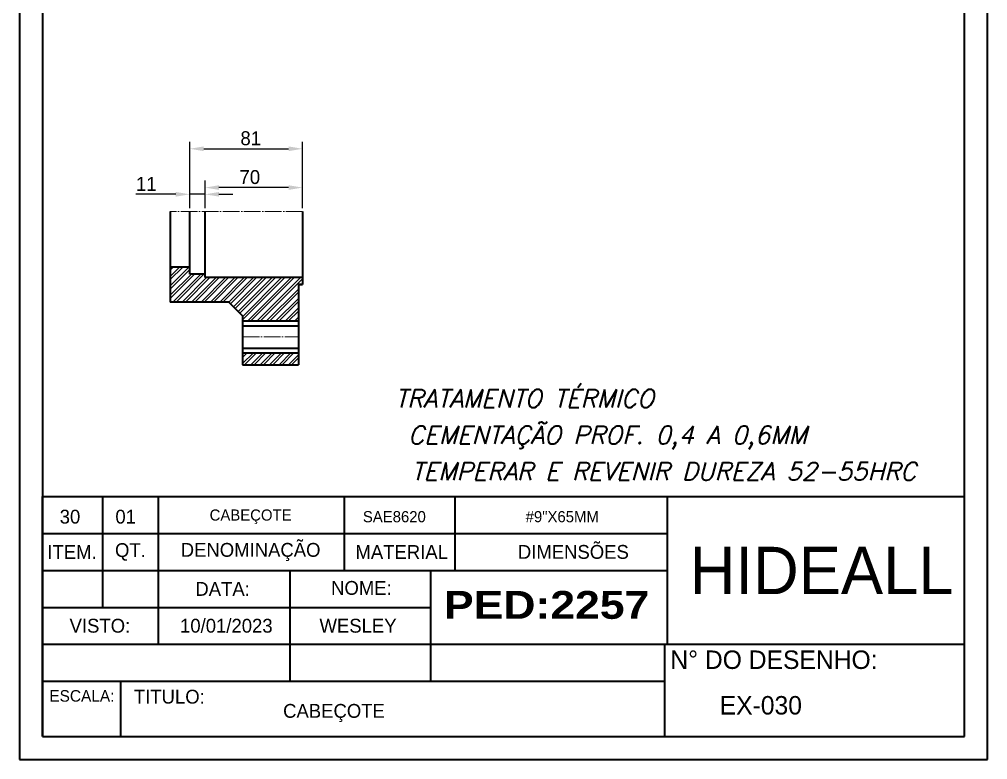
# Model space of a CAD drawing. Header units: millimetres. Extents: x 3332 to 4947, y 147 to 1429.
# Drawn here: x 3519 to 4215, y 147 to 678 of the extents above; entities that cross this region are included whole.
import ezdxf

# ---------------------------------------------------------------- set-up
doc = ezdxf.new("R2010")
doc.units = ezdxf.units.MM
doc.header["$LTSCALE"] = 0.5
doc.linetypes.add('ACAD_ISO04W100', pattern=[30, 24, -3, 0, -3])
doc.layers.get('0').update_dxf_attribs({"lineweight": 13})
for name, color, linetype, lineweight in [('centro', 10, 'ACAD_ISO04W100', 5), ('contorno', 7, 'Continuous', 35), ('legenda', 7, 'Continuous', 35), ('texto', 7, 'Continuous', 5)]:
    doc.layers.add(name, color=color, linetype=linetype, lineweight=lineweight)
doc.layers.add('hachura 1', color=114, linetype='Continuous')
doc.styles.add('STYLE2', font='romans.shx', dxfattribs={"oblique": 15})
doc.dimstyles.new('ISO-25', dxfattribs={"dimscale": 4, "dimtxt": 2.5, "dimasz": 2.5, "dimexe": 1.25, "dimexo": 0.625, "dimtad": 1, "dimtoh": 1, "dimdec": 1, "dimtxsty": 'Standard', "dimcen": 2.5, "dimclrd": 6, "dimclrt": 256, "dimadec": 0, "dimazin": 0, "dimtfac": 1, "dimtdec": 1, "dimtmove": 0, "dimatfit": 3, "dimfxl": 1, "dimarcsym": 0})

# ---------------------------------------------------------------- blocks, each defined once
blk = doc.blocks.new('*D46')
at = {"color": 0, "lineweight": -2, "transparency": 16777216}
for p, q in [((3652.67, 542.55), (3652.67, 562.22)), ((3722.67, 542.55), (3722.67, 562.22))]:
    blk.add_line(p, q, dxfattribs=at)
at = {"color": 6, "lineweight": -2, "transparency": 16777216}
blk.add_line((3712.67, 557.22), (3662.67, 557.22), dxfattribs=at)
at = {"color": 6, "transparency": 16777216}
for points in [[(3662.67, 558.89), (3662.67, 555.55), (3652.67, 557.22)], [(3712.67, 558.89), (3712.67, 555.55), (3722.67, 557.22)]]:
    blk.add_solid(points, dxfattribs=at)
at = {"layer": 'Defpoints', "color": 0, "transparency": 16777216}
for p in [(3652.67, 557.22), (3652.67, 540.05), (3722.67, 540.05)]:
    blk.add_point(p, dxfattribs=at)
at = {"transparency": 16777216, "insert": (3684.8, 564.72), "char_height": 10, "attachment_point": 5}
blk.add_mtext('70', dxfattribs=at)
blk = doc.blocks.new('*D47')
at = {"color": 0, "lineweight": -2, "transparency": 16777216}
for p, q in [((3641.67, 542.55), (3641.67, 590.07)), ((3722.67, 542.55), (3722.67, 590.07))]:
    blk.add_line(p, q, dxfattribs=at)
at = {"color": 6, "lineweight": -2, "transparency": 16777216}
blk.add_line((3651.67, 585.07), (3712.67, 585.07), dxfattribs=at)
at = {"color": 6, "transparency": 16777216}
for points in [[(3651.67, 586.74), (3651.67, 583.4), (3641.67, 585.07)], [(3712.67, 586.74), (3712.67, 583.4), (3722.67, 585.07)]]:
    blk.add_solid(points, dxfattribs=at)
at = {"layer": 'Defpoints', "color": 0, "transparency": 16777216}
for p in [(3722.67, 585.07), (3641.67, 540.05), (3722.67, 540.05)]:
    blk.add_point(p, dxfattribs=at)
at = {"transparency": 16777216, "insert": (3685.48, 592.57), "char_height": 10, "attachment_point": 5}
blk.add_mtext('81', dxfattribs=at)
blk = doc.blocks.new('*D57')
at = {"layer": 'contorno', "color": 0, "lineweight": -2, "transparency": 16777216}
for p, q in [((3641.67, 542.55), (3641.67, 557.38)), ((3652.67, 542.55), (3652.67, 557.38))]:
    blk.add_line(p, q, dxfattribs=at)
at = {"layer": 'contorno', "color": 6, "lineweight": -2, "transparency": 16777216}
for p, q in [((3631.67, 552.38), (3603.01, 552.38)), ((3652.67, 552.38), (3641.67, 552.38)), ((3662.67, 552.38), (3672.67, 552.38))]:
    blk.add_line(p, q, dxfattribs=at)
at = {"layer": 'contorno', "color": 6, "transparency": 16777216}
for points in [[(3631.67, 554.05), (3631.67, 550.72), (3641.67, 552.38)], [(3662.67, 554.05), (3662.67, 550.72), (3652.67, 552.38)]]:
    blk.add_solid(points, dxfattribs=at)
at = {"layer": 'Defpoints', "color": 0, "transparency": 16777216}
for p in [(3641.67, 552.38), (3641.67, 540.05), (3652.67, 540.05)]:
    blk.add_point(p, dxfattribs=at)
at = {"layer": 'contorno', "transparency": 16777216, "insert": (3610.51, 559.88), "char_height": 10, "attachment_point": 5}
blk.add_mtext('11', dxfattribs=at)

msp = doc.modelspace()

# ---------------------------------------------------------------- hatches: boundary and pattern name
at = {"layer": 'hachura 1'}
h = msp.add_hatch(dxfattribs=at)
h.set_pattern_fill('ANSI32', color=256, scale=0.5)
h.set_pattern_definition([(45, (-16427.833, -1686.944), (-3.367596, 3.367596), []), (45, (-16425.588, -1686.944), (-3.367596, 3.367596), [])])
h.paths.add_polyline_path([(3722.67, 487.55), (3722.67, 492.55), (3652.67, 492.55), (3652.67, 495.05), (3641.67, 495.05), (3641.67, 500.05), (3627.67, 500.05), (3627.67, 475.05), (3669.67, 475.05), (3679.67, 465.05), (3679.67, 461.55), (3719.67, 461.55), (3719.67, 487.55)])
h.paths.add_polyline_path([(3719.67, 430.05), (3719.67, 438.55), (3679.67, 438.55), (3679.67, 430.05)])

# ---------------------------------------------------------------- linework, layer by layer
at = {"layer": 'centro', "linetype": 'ACAD_ISO04W100'}
for p, q in [((3722.67, 540.05), (3627.67, 540.05)), ((3679.67, 450.05), (3719.67, 450.05))]:
    msp.add_line(p, q, dxfattribs=at)
at = {"layer": 'contorno', "color": 0}
for p, q in [((3627.67, 540.05), (3627.67, 475.05)), ((3641.67, 495.05), (3641.67, 540.05)), ((3652.67, 492.55), (3652.67, 540.05)), ((3722.67, 540.05), (3722.67, 487.55)), ((3641.67, 500.05), (3627.67, 500.05)), ((3652.67, 495.05), (3641.67, 495.05)), ((3722.67, 492.55), (3652.67, 492.55)), ((3719.67, 487.55), (3722.67, 487.55)), ((3722.67, 487.55), (3719.67, 487.55)), ((3719.67, 487.55), (3719.67, 430.05)), ((3669.67, 475.05), (3627.67, 475.05)), ((3669.67, 475.05), (3679.67, 465.05)), ((3679.67, 465.05), (3679.67, 430.05)), ((3679.67, 430.05), (3719.67, 430.05))]:
    msp.add_line(p, q, dxfattribs=at)
at = {"layer": 'contorno'}
for p, q in [((3679.67, 461.55), (3719.67, 461.55)), ((3679.67, 458.05), (3719.67, 458.05)), ((3679.67, 442.05), (3719.67, 442.05)), ((3679.67, 438.55), (3719.67, 438.55))]:
    msp.add_line(p, q, dxfattribs=at)
at = {"layer": 'legenda'}
for p, q in [((3519.28, 1130.23), (3519.28, 146.57)), ((4214.8, 146.57), (4214.8, 1130.23)), ((3535.84, 1113.67), (3535.84, 163.13)), ((4198.24, 163.13), (4198.24, 1113.67)), ((3535.84, 335.35), (3984.76, 335.35)), ((3535.84, 163.13), (3535.84, 335.35)), ((3535.84, 335.35), (4198.24, 335.35)), ((3578.9, 335.35), (3578.9, 255.86)), ((3618.9, 335.35), (3618.9, 229.37)), ((3752.92, 308.85), (3752.92, 335.35)), ((3752.92, 282.36), (3752.92, 335.35)), ((3832.28, 308.85), (3832.28, 335.35)), ((3832.28, 282.36), (3832.28, 335.35)), ((3984.76, 229.37), (3984.76, 335.35)), ((3535.84, 308.85), (3984.76, 308.85)), ((3535.84, 282.36), (3984.76, 282.36)), ((3713.86, 202.87), (3713.86, 282.36)), ((3814.88, 202.87), (3814.88, 282.36)), ((3535.84, 255.86), (3814.88, 255.86)), ((3535.84, 229.37), (4198.24, 229.37)), ((3982.96, 163.13), (3982.96, 229.37)), ((3535.84, 202.87), (3982.96, 202.87)), ((3592.15, 163.13), (3592.15, 202.87)), ((3535.84, 163.13), (4198.24, 163.13)), ((3519.28, 146.57), (4214.8, 146.57))]:
    msp.add_line(p, q, dxfattribs=at)

# ---------------------------------------------------------------- texts
at = {"color": 7, "linetype": 'ByBlock', "char_height": 12.8, "attachment_point": 5, "style": 'STYLE2'}
for s, insert in [('TRATAMENTO TÉRMICO', (3882.03, 405.79)), ('CEMENTAÇÃO PROF. 0,4 A 0,6MM', (3941.71, 377.66)), ('TEMPERAR E REVENIR DUREZA 52-55HRC', (3982.18, 353.56))]:
    msp.add_mtext(s, dxfattribs=dict(at, insert=insert))
at = {"layer": 'contorno'}
for s, insert, char_height, width, attachment_point in [('30', (3555.65, 320.91), 9.936, 56.304, 5), ('01', (3595.65, 320.91), 9.936, 56.304, 5), ('CABEÇOTE', (3685.38, 320.91), 8, 169.8794, 5), ('SAE8620', (3788.64, 320.91), 8, 99.36, 5), ('#9"X65MM', (3909.23, 320.91), 8, 169.8794, 5), ('ITEM.', (3557.09, 295.61), 9.936, 56.304, 5), ('QT.', (3599.06, 295.61), 9.936, 56.304, 5), ('DENOMINAÇÃO', (3685.38, 295.61), 9.936, 169.8794, 5), ('MATERIAL', (3793.92, 295.61), 9.936, 99.36, 5), ('DIMENSÕES', (3917.22, 295.61), 9.936, 169.8794, 5), ('DATA:', (3665.27, 269.11), 9.936, 66.24, 5), ('{\\H1.2x;NOME:}', (3764.98, 269.76), 8.28, 99.7946, 5), ('VISTO:', (3577.14, 242.61), 9.936, 56.304, 5), ('10/01/2023', (3667.94, 242.61), 9.936, 89.4607, 5), ('WESLEY', (3762.56, 242.61), 9.936, 66.24, 5), ('N° DO DESENHO:', (3986.91, 224.91), 13.248, 214.8415, 1), ('ESCALA:', (3564.19, 196.45), 8.28, 66.0052, 2), ('TITULO:', (3601.53, 196.72), 9.936, 197.732, 1), ('EX-030', (4022.33, 192.2), 13.248, 214.8415, 1), ('CABEÇOTE', (3708.74, 186.52), 9.936, 346.2716, 1)]:
    msp.add_mtext(s, dxfattribs=dict(at, insert=insert, char_height=char_height, width=width, attachment_point=attachment_point))
at = {"layer": 'contorno', "color": 4, "insert": (4095.54, 282.36), "char_height": 34, "width": 253.4836, "attachment_point": 5}
msp.add_mtext('{\\fNasalization|b0|i0|c0|p34;\\C5;HIDEALL}', dxfattribs=at)
at = {"layer": 'texto', "insert": (3898.03, 257.5), "char_height": 20, "width": 169.8794, "attachment_point": 5}
msp.add_mtext('{\\fArial Black|b0|i0|c0|p34;PED:2257}', dxfattribs=at)

# ---------------------------------------------------------------- dimensions: what is measured, and where the dimension line sits
for base, p1, p2, picture, middle in [((3722.67, 585.07), (3641.67, 540.05), (3722.67, 540.05), '*D47', (3685.48, 585.07)), ((3652.67, 557.22), (3722.67, 540.05), (3652.67, 540.05), '*D46', (3684.8, 557.22))]:
    dim = msp.add_linear_dim(base=base, p1=p1, p2=p2, dimstyle='ISO-25')
    dim.commit()
    dim.dimension.update_dxf_attribs({"geometry": picture, "text_midpoint": middle, "dimtype": 160})
at = {"layer": 'contorno'}
dim = msp.add_linear_dim(base=(3641.67, 552.38), p1=(3652.67, 540.05), p2=(3641.67, 540.05), dimstyle='ISO-25', dxfattribs=at)
dim.commit()
dim.dimension.update_dxf_attribs({"geometry": '*D57', "text_midpoint": (3610.51, 552.38), "dimtype": 160})

doc.saveas('drawing.dxf')
